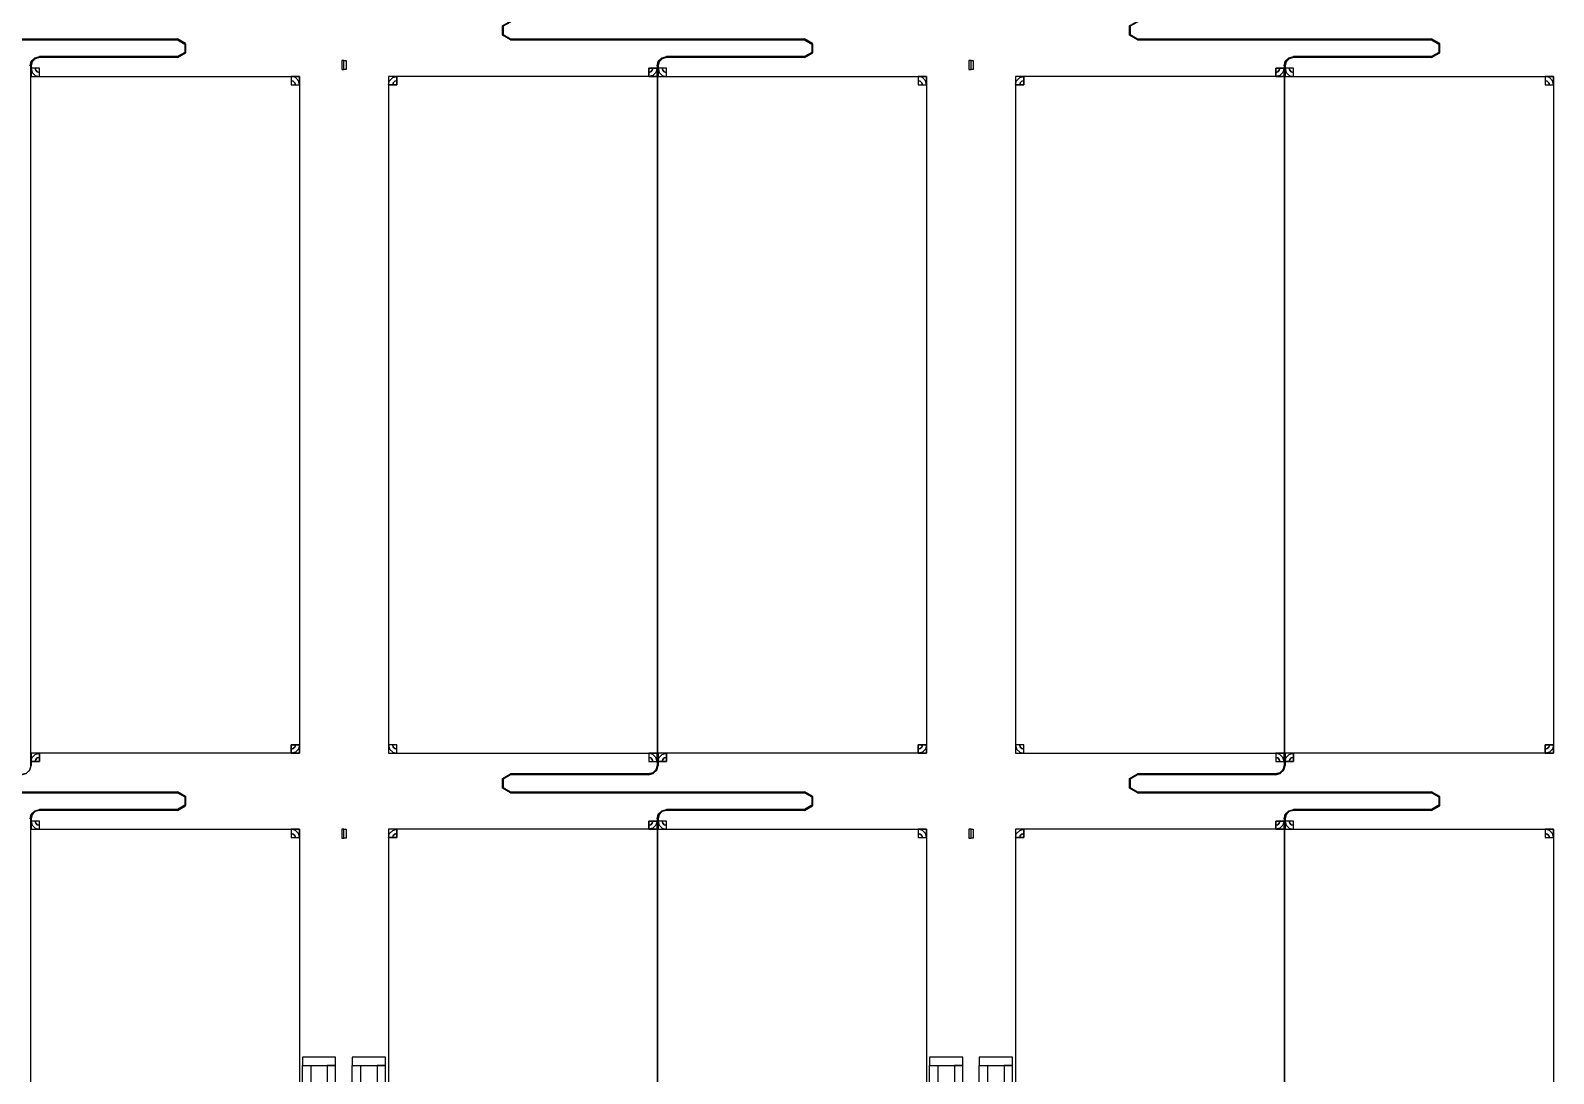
# Model space of a CAD drawing. Extents: x -50899 to 50899, y -48295 to 50898.
# Drawn here: x 0 to 13724, y 1302 to 10704 of the extents above; entities that cross this region are included whole.
import ezdxf

# ---------------------------------------------------------------- set-up
doc = ezdxf.new("R2010")
doc.units = 0

# ---------------------------------------------------------------- blocks, each defined once
blk = doc.blocks.new('C1G')
for points in [[(4050, 34775), (1400, 34775), (1400, 34778), (4050, 34778), (4050, 34775)], [(4050, 34772), (1400, 34772), (1400, 34769), (4050, 34769), (4050, 34772)], [(4050, 34609), (4123, 34651), (4123, 34736), (4050, 34778), (4050, 34775), (4121, 34734), (4121, 34653), (4050, 34612), (4050, 34609)], [(4050, 34615), (4118, 34654), (4118, 34733), (4050, 34772), (4050, 34769), (4115, 34731), (4115, 34656), (4050, 34618), (4050, 34615)], [(2721, 34534), (2732, 34576), (2763, 34607), (2805, 34618), (2805, 34615), (2764, 34604), (2734, 34574), (2724, 34534), (2721, 34534)], [(2727, 34534), (2737, 34573), (2766, 34602), (2805, 34612), (2805, 34609), (2767, 34599), (2740, 34571), (2730, 34534), (2727, 34534)], [(2805, 34615), (4050, 34615), (4050, 34618), (2805, 34618), (2805, 34615)], [(2805, 34612), (4050, 34612), (4050, 34609), (2805, 34609), (2805, 34612)], [(2727, 34439), (2727, 34534), (2730, 34534), (2730, 34439), (2727, 34439)], [(2805, 34439), (2805, 34514), (2730, 34514), (2730, 34439), (2805, 34439)], [(2730, 34514), (2740, 34476), (2767, 34449), (2805, 34439), (2805, 34476), (2786, 34481), (2772, 34495), (2767, 34514), (2730, 34514)], [(2767, 34514), (2772, 34495), (2786, 34481), (2805, 34476), (2805, 34514), (2805, 34514), (2805, 34514), (2805, 34514), (2767, 34514)], [(5550, 34503), (5550, 34583), (5530, 34583), (5530, 34503), (5550, 34503)], [(2727, 28339), (2727, 34439), (5149, 34439), (5149, 28339), (2727, 28339)], [(5074, 34439), (5074, 34364), (5149, 34364), (5149, 34439), (5074, 34439)], [(5149, 34364), (5139, 34401), (5112, 34429), (5074, 34439), (5074, 34401), (5093, 34396), (5106, 34382), (5112, 34364), (5149, 34364)], [(5112, 34364), (5106, 34382), (5093, 34396), (5074, 34401), (5074, 34364), (5074, 34364), (5074, 34364), (5074, 34364), (5112, 34364)], [(5149, 28339), (5149, 28414), (5074, 28414), (5074, 28339), (5149, 28339)], [(5149, 28414), (5139, 28376), (5112, 28349), (5074, 28339), (5074, 28376), (5093, 28381), (5106, 28395), (5112, 28414), (5149, 28414)], [(5112, 28414), (5106, 28395), (5093, 28381), (5074, 28376), (5074, 28414), (5074, 28414), (5074, 28414), (5074, 28414), (5112, 28414)], [(2727, 28228), (2727, 28339), (2730, 28339), (2730, 28228), (2727, 28228)], [(2730, 28339), (2730, 28264), (2805, 28264), (2805, 28339), (2730, 28339)], [(2730, 28264), (2740, 28301), (2767, 28329), (2805, 28339), (2805, 28301), (2786, 28296), (2772, 28282), (2767, 28264), (2730, 28264)], [(2767, 28264), (2772, 28282), (2786, 28296), (2805, 28301), (2805, 28264), (2805, 28264), (2805, 28264), (2805, 28264), (2767, 28264)], [(2645, 28143), (2687, 28155), (2718, 28185), (2730, 28228), (2727, 28228), (2716, 28187), (2686, 28157), (2645, 28146), (2645, 28143)], [(4050, 27989), (1400, 27989), (1400, 27992), (4050, 27992), (4050, 27989)], [(4050, 27986), (1400, 27986), (1400, 27983), (4050, 27983), (4050, 27986)], [(4050, 27823), (4123, 27865), (4123, 27950), (4050, 27992), (4050, 27989), (4121, 27948), (4121, 27867), (4050, 27826), (4050, 27823)], [(4050, 27829), (4118, 27868), (4118, 27947), (4050, 27986), (4050, 27983), (4115, 27945), (4115, 27870), (4050, 27832), (4050, 27829)], [(2721, 27748), (2732, 27790), (2763, 27821), (2805, 27832), (2805, 27829), (2764, 27818), (2734, 27788), (2724, 27748), (2721, 27748)], [(2727, 27748), (2737, 27787), (2766, 27816), (2805, 27826), (2805, 27823), (2767, 27813), (2740, 27785), (2730, 27748), (2727, 27748)], [(2727, 27653), (2727, 27748), (2730, 27748), (2730, 27653), (2727, 27653)], [(2805, 27653), (2805, 27728), (2730, 27728), (2730, 27653), (2805, 27653)], [(2730, 27728), (2740, 27690), (2767, 27663), (2805, 27653), (2805, 27690), (2786, 27695), (2772, 27709), (2767, 27728), (2730, 27728)], [(2767, 27728), (2772, 27709), (2786, 27695), (2805, 27690), (2805, 27728), (2805, 27728), (2805, 27728), (2805, 27728), (2767, 27728)], [(2805, 27829), (4050, 27829), (4050, 27832), (2805, 27832), (2805, 27829)], [(2805, 27826), (4050, 27826), (4050, 27823), (2805, 27823), (2805, 27826)], [(2727, 21553), (2727, 27653), (5149, 27653), (5149, 21553), (2727, 21553)], [(5074, 27653), (5074, 27578), (5149, 27578), (5149, 27653), (5074, 27653)], [(5149, 27578), (5139, 27615), (5112, 27643), (5074, 27653), (5074, 27615), (5093, 27610), (5106, 27596), (5112, 27578), (5149, 27578)], [(5112, 27578), (5106, 27596), (5093, 27610), (5074, 27615), (5074, 27578), (5074, 27578), (5074, 27578), (5074, 27578), (5112, 27578)], [(5550, 27574), (5550, 27654), (5530, 27654), (5530, 27574), (5550, 27574)], [(5175, 25600), (5175, 25525), (5475, 25525), (5475, 25600), (5175, 25600)], [(5175, 25600), (5175, 25525), (5475, 25525), (5475, 25600), (5175, 25600)], [(5250, 25525), (5250, 25200), (5175, 25200), (5175, 25525), (5250, 25525)], [(5250, 25525), (5250, 25200), (5175, 25200), (5175, 25525), (5250, 25525)], [(5400, 25525), (5400, 25200), (5475, 25200), (5475, 25525), (5400, 25525)], [(5400, 25525), (5400, 25200), (5475, 25200), (5475, 25525), (5400, 25525)]]:
    blk.add_lwpolyline(points)
blk = doc.blocks.new('C1H')
for points in [[(1400, 34769), (1327, 34811), (1327, 34896), (1400, 34938), (1400, 34935), (1329, 34894), (1329, 34813), (1400, 34772), (1400, 34769)], [(1400, 34775), (1332, 34814), (1332, 34893), (1400, 34932), (1400, 34929), (1335, 34891), (1335, 34816), (1400, 34778), (1400, 34775)], [(4050, 34775), (1400, 34775), (1400, 34778), (4050, 34778), (4050, 34775)], [(4050, 34772), (1400, 34772), (1400, 34769), (4050, 34769), (4050, 34772)], [(4050, 34609), (4123, 34651), (4123, 34736), (4050, 34778), (4050, 34775), (4121, 34734), (4121, 34653), (4050, 34612), (4050, 34609)], [(4050, 34615), (4118, 34654), (4118, 34733), (4050, 34772), (4050, 34769), (4115, 34731), (4115, 34656), (4050, 34618), (4050, 34615)], [(2721, 34534), (2732, 34576), (2763, 34607), (2805, 34618), (2805, 34615), (2764, 34604), (2734, 34574), (2724, 34534), (2721, 34534)], [(2727, 34534), (2737, 34573), (2766, 34602), (2805, 34612), (2805, 34609), (2767, 34599), (2740, 34571), (2730, 34534), (2727, 34534)], [(2805, 34615), (4050, 34615), (4050, 34618), (2805, 34618), (2805, 34615)], [(2805, 34612), (4050, 34612), (4050, 34609), (2805, 34609), (2805, 34612)], [(-100, 34503), (-100, 34583), (-80, 34583), (-80, 34503), (-100, 34503)], [(2721, 34439), (2721, 34514), (2646, 34514), (2646, 34439), (2721, 34439)], [(2721, 34514), (2710, 34476), (2683, 34449), (2646, 34439), (2646, 34476), (2664, 34481), (2678, 34495), (2683, 34514), (2721, 34514)], [(2683, 34514), (2678, 34495), (2664, 34481), (2646, 34476), (2646, 34514), (2646, 34514), (2646, 34514), (2646, 34514), (2683, 34514)], [(2724, 34439), (2724, 34534), (2721, 34534), (2721, 34439), (2724, 34439)], [(2727, 34439), (2727, 34534), (2730, 34534), (2730, 34439), (2727, 34439)], [(2805, 34439), (2805, 34514), (2730, 34514), (2730, 34439), (2805, 34439)], [(2730, 34514), (2740, 34476), (2767, 34449), (2805, 34439), (2805, 34476), (2786, 34481), (2772, 34495), (2767, 34514), (2730, 34514)], [(2767, 34514), (2772, 34495), (2786, 34481), (2805, 34476), (2805, 34514), (2805, 34514), (2805, 34514), (2805, 34514), (2767, 34514)], [(5550, 34503), (5550, 34583), (5530, 34583), (5530, 34503), (5550, 34503)], [(2724, 28339), (2724, 34439), (301, 34439), (301, 28339), (2724, 28339)], [(301, 34439), (301, 34364), (376, 34364), (376, 34439), (301, 34439)], [(301, 34364), (311, 34401), (339, 34429), (376, 34439), (376, 34401), (357, 34396), (344, 34382), (339, 34364), (301, 34364)], [(339, 34364), (344, 34382), (357, 34396), (376, 34401), (376, 34364), (376, 34364), (376, 34364), (376, 34364), (339, 34364)], [(2727, 28339), (2727, 34439), (5149, 34439), (5149, 28339), (2727, 28339)], [(5074, 34439), (5074, 34364), (5149, 34364), (5149, 34439), (5074, 34439)], [(5149, 34364), (5139, 34401), (5112, 34429), (5074, 34439), (5074, 34401), (5093, 34396), (5106, 34382), (5112, 34364), (5149, 34364)], [(5112, 34364), (5106, 34382), (5093, 34396), (5074, 34401), (5074, 34364), (5074, 34364), (5074, 34364), (5074, 34364), (5112, 34364)], [(376, 28339), (376, 28414), (301, 28414), (301, 28339), (376, 28339)], [(301, 28414), (311, 28376), (339, 28349), (376, 28339), (376, 28376), (357, 28381), (344, 28395), (339, 28414), (301, 28414)], [(339, 28414), (344, 28395), (357, 28381), (376, 28376), (376, 28414), (376, 28414), (376, 28414), (376, 28414), (339, 28414)], [(5149, 28339), (5149, 28414), (5074, 28414), (5074, 28339), (5149, 28339)], [(5149, 28414), (5139, 28376), (5112, 28349), (5074, 28339), (5074, 28376), (5093, 28381), (5106, 28395), (5112, 28414), (5149, 28414)], [(5112, 28414), (5106, 28395), (5093, 28381), (5074, 28376), (5074, 28414), (5074, 28414), (5074, 28414), (5074, 28414), (5112, 28414)], [(2646, 28339), (2646, 28264), (2721, 28264), (2721, 28339), (2646, 28339)], [(2721, 28264), (2710, 28301), (2683, 28329), (2646, 28339), (2646, 28301), (2664, 28296), (2678, 28282), (2683, 28264), (2721, 28264)], [(2683, 28264), (2678, 28282), (2664, 28296), (2646, 28301), (2646, 28264), (2646, 28264), (2646, 28264), (2646, 28264), (2683, 28264)], [(2724, 28228), (2724, 28339), (2721, 28339), (2721, 28228), (2724, 28228)], [(2727, 28228), (2727, 28339), (2730, 28339), (2730, 28228), (2727, 28228)], [(2730, 28339), (2730, 28264), (2805, 28264), (2805, 28339), (2730, 28339)], [(2730, 28264), (2740, 28301), (2767, 28329), (2805, 28339), (2805, 28301), (2786, 28296), (2772, 28282), (2767, 28264), (2730, 28264)], [(2767, 28264), (2772, 28282), (2786, 28296), (2805, 28301), (2805, 28264), (2805, 28264), (2805, 28264), (2805, 28264), (2767, 28264)], [(1400, 27983), (1327, 28025), (1327, 28110), (1400, 28152), (1400, 28149), (1329, 28108), (1329, 28027), (1400, 27986), (1400, 27983)], [(1400, 27989), (1332, 28028), (1332, 28107), (1400, 28146), (1400, 28143), (1335, 28105), (1335, 28030), (1400, 27992), (1400, 27989)], [(1400, 28149), (2645, 28149), (2645, 28152), (1400, 28152), (1400, 28149)], [(1400, 28146), (2645, 28146), (2645, 28143), (1400, 28143), (1400, 28146)], [(2645, 28143), (2687, 28155), (2718, 28185), (2730, 28228), (2727, 28228), (2716, 28187), (2686, 28157), (2645, 28146), (2645, 28143)], [(2645, 28149), (2684, 28160), (2713, 28188), (2724, 28228), (2721, 28228), (2710, 28190), (2683, 28162), (2645, 28152), (2645, 28149)], [(4050, 27989), (1400, 27989), (1400, 27992), (4050, 27992), (4050, 27989)], [(4050, 27986), (1400, 27986), (1400, 27983), (4050, 27983), (4050, 27986)], [(4050, 27823), (4123, 27865), (4123, 27950), (4050, 27992), (4050, 27989), (4121, 27948), (4121, 27867), (4050, 27826), (4050, 27823)], [(4050, 27829), (4118, 27868), (4118, 27947), (4050, 27986), (4050, 27983), (4115, 27945), (4115, 27870), (4050, 27832), (4050, 27829)], [(2721, 27653), (2721, 27728), (2646, 27728), (2646, 27653), (2721, 27653)], [(2721, 27728), (2710, 27690), (2683, 27663), (2646, 27653), (2646, 27690), (2664, 27695), (2678, 27709), (2683, 27728), (2721, 27728)], [(2683, 27728), (2678, 27709), (2664, 27695), (2646, 27690), (2646, 27728), (2646, 27728), (2646, 27728), (2646, 27728), (2683, 27728)], [(2721, 27748), (2732, 27790), (2763, 27821), (2805, 27832), (2805, 27829), (2764, 27818), (2734, 27788), (2724, 27748), (2721, 27748)], [(2724, 27653), (2724, 27748), (2721, 27748), (2721, 27653), (2724, 27653)], [(2727, 27748), (2737, 27787), (2766, 27816), (2805, 27826), (2805, 27823), (2767, 27813), (2740, 27785), (2730, 27748), (2727, 27748)], [(2727, 27653), (2727, 27748), (2730, 27748), (2730, 27653), (2727, 27653)], [(2805, 27653), (2805, 27728), (2730, 27728), (2730, 27653), (2805, 27653)], [(2730, 27728), (2740, 27690), (2767, 27663), (2805, 27653), (2805, 27690), (2786, 27695), (2772, 27709), (2767, 27728), (2730, 27728)], [(2767, 27728), (2772, 27709), (2786, 27695), (2805, 27690), (2805, 27728), (2805, 27728), (2805, 27728), (2805, 27728), (2767, 27728)], [(2805, 27829), (4050, 27829), (4050, 27832), (2805, 27832), (2805, 27829)], [(2805, 27826), (4050, 27826), (4050, 27823), (2805, 27823), (2805, 27826)], [(-100, 27574), (-100, 27654), (-80, 27654), (-80, 27574), (-100, 27574)], [(2724, 21553), (2724, 27653), (301, 27653), (301, 21553), (2724, 21553)], [(301, 27653), (301, 27578), (376, 27578), (376, 27653), (301, 27653)], [(301, 27578), (311, 27615), (339, 27643), (376, 27653), (376, 27615), (357, 27610), (344, 27596), (339, 27578), (301, 27578)], [(339, 27578), (344, 27596), (357, 27610), (376, 27615), (376, 27578), (376, 27578), (376, 27578), (376, 27578), (339, 27578)], [(2727, 21553), (2727, 27653), (5149, 27653), (5149, 21553), (2727, 21553)], [(5074, 27653), (5074, 27578), (5149, 27578), (5149, 27653), (5074, 27653)], [(5149, 27578), (5139, 27615), (5112, 27643), (5074, 27653), (5074, 27615), (5093, 27610), (5106, 27596), (5112, 27578), (5149, 27578)], [(5112, 27578), (5106, 27596), (5093, 27610), (5074, 27615), (5074, 27578), (5074, 27578), (5074, 27578), (5074, 27578), (5112, 27578)], [(5550, 27574), (5550, 27654), (5530, 27654), (5530, 27574), (5550, 27574)], [(-25, 25600), (-25, 25525), (275, 25525), (275, 25600), (-25, 25600)], [(-25, 25600), (-25, 25525), (275, 25525), (275, 25600), (-25, 25600)], [(5175, 25600), (5175, 25525), (5475, 25525), (5475, 25600), (5175, 25600)], [(5175, 25600), (5175, 25525), (5475, 25525), (5475, 25600), (5175, 25600)], [(50, 25525), (50, 25200), (-25, 25200), (-25, 25525), (50, 25525)], [(50, 25525), (50, 25200), (-25, 25200), (-25, 25525), (50, 25525)], [(200, 25525), (200, 25200), (275, 25200), (275, 25525), (200, 25525)], [(200, 25525), (200, 25200), (275, 25200), (275, 25525), (200, 25525)], [(5250, 25525), (5250, 25200), (5175, 25200), (5175, 25525), (5250, 25525)], [(5250, 25525), (5250, 25200), (5175, 25200), (5175, 25525), (5250, 25525)], [(5400, 25525), (5400, 25200), (5475, 25200), (5475, 25525), (5400, 25525)], [(5400, 25525), (5400, 25200), (5475, 25200), (5475, 25525), (5400, 25525)]]:
    blk.add_lwpolyline(points)
blk = doc.blocks.new('C1I')
for points in [[(1400, 34769), (1327, 34811), (1327, 34896), (1400, 34938), (1400, 34935), (1329, 34894), (1329, 34813), (1400, 34772), (1400, 34769)], [(1400, 34775), (1332, 34814), (1332, 34893), (1400, 34932), (1400, 34929), (1335, 34891), (1335, 34816), (1400, 34778), (1400, 34775)], [(4050, 34775), (1400, 34775), (1400, 34778), (4050, 34778), (4050, 34775)], [(4050, 34772), (1400, 34772), (1400, 34769), (4050, 34769), (4050, 34772)], [(4050, 34609), (4123, 34651), (4123, 34736), (4050, 34778), (4050, 34775), (4121, 34734), (4121, 34653), (4050, 34612), (4050, 34609)], [(4050, 34615), (4118, 34654), (4118, 34733), (4050, 34772), (4050, 34769), (4115, 34731), (4115, 34656), (4050, 34618), (4050, 34615)], [(2721, 34534), (2732, 34576), (2763, 34607), (2805, 34618), (2805, 34615), (2764, 34604), (2734, 34574), (2724, 34534), (2721, 34534)], [(2727, 34534), (2737, 34573), (2766, 34602), (2805, 34612), (2805, 34609), (2767, 34599), (2740, 34571), (2730, 34534), (2727, 34534)], [(2805, 34615), (4050, 34615), (4050, 34618), (2805, 34618), (2805, 34615)], [(2805, 34612), (4050, 34612), (4050, 34609), (2805, 34609), (2805, 34612)], [(-100, 34503), (-100, 34583), (-80, 34583), (-80, 34503), (-100, 34503)], [(2721, 34439), (2721, 34514), (2646, 34514), (2646, 34439), (2721, 34439)], [(2721, 34514), (2710, 34476), (2683, 34449), (2646, 34439), (2646, 34476), (2664, 34481), (2678, 34495), (2683, 34514), (2721, 34514)], [(2683, 34514), (2678, 34495), (2664, 34481), (2646, 34476), (2646, 34514), (2646, 34514), (2646, 34514), (2646, 34514), (2683, 34514)], [(2724, 34439), (2724, 34534), (2721, 34534), (2721, 34439), (2724, 34439)], [(2727, 34439), (2727, 34534), (2730, 34534), (2730, 34439), (2727, 34439)], [(2805, 34439), (2805, 34514), (2730, 34514), (2730, 34439), (2805, 34439)], [(2730, 34514), (2740, 34476), (2767, 34449), (2805, 34439), (2805, 34476), (2786, 34481), (2772, 34495), (2767, 34514), (2730, 34514)], [(2767, 34514), (2772, 34495), (2786, 34481), (2805, 34476), (2805, 34514), (2805, 34514), (2805, 34514), (2805, 34514), (2767, 34514)], [(2724, 28339), (2724, 34439), (301, 34439), (301, 28339), (2724, 28339)], [(301, 34439), (301, 34364), (376, 34364), (376, 34439), (301, 34439)], [(301, 34364), (311, 34401), (339, 34429), (376, 34439), (376, 34401), (357, 34396), (344, 34382), (339, 34364), (301, 34364)], [(339, 34364), (344, 34382), (357, 34396), (376, 34401), (376, 34364), (376, 34364), (376, 34364), (376, 34364), (339, 34364)], [(2727, 28339), (2727, 34439), (5149, 34439), (5149, 28339), (2727, 28339)], [(5074, 34439), (5074, 34364), (5149, 34364), (5149, 34439), (5074, 34439)], [(5149, 34364), (5139, 34401), (5112, 34429), (5074, 34439), (5074, 34401), (5093, 34396), (5106, 34382), (5112, 34364), (5149, 34364)], [(5112, 34364), (5106, 34382), (5093, 34396), (5074, 34401), (5074, 34364), (5074, 34364), (5074, 34364), (5074, 34364), (5112, 34364)], [(376, 28339), (376, 28414), (301, 28414), (301, 28339), (376, 28339)], [(301, 28414), (311, 28376), (339, 28349), (376, 28339), (376, 28376), (357, 28381), (344, 28395), (339, 28414), (301, 28414)], [(339, 28414), (344, 28395), (357, 28381), (376, 28376), (376, 28414), (376, 28414), (376, 28414), (376, 28414), (339, 28414)], [(5149, 28339), (5149, 28414), (5074, 28414), (5074, 28339), (5149, 28339)], [(5149, 28414), (5139, 28376), (5112, 28349), (5074, 28339), (5074, 28376), (5093, 28381), (5106, 28395), (5112, 28414), (5149, 28414)], [(5112, 28414), (5106, 28395), (5093, 28381), (5074, 28376), (5074, 28414), (5074, 28414), (5074, 28414), (5074, 28414), (5112, 28414)], [(2646, 28339), (2646, 28264), (2721, 28264), (2721, 28339), (2646, 28339)], [(2721, 28264), (2710, 28301), (2683, 28329), (2646, 28339), (2646, 28301), (2664, 28296), (2678, 28282), (2683, 28264), (2721, 28264)], [(2683, 28264), (2678, 28282), (2664, 28296), (2646, 28301), (2646, 28264), (2646, 28264), (2646, 28264), (2646, 28264), (2683, 28264)], [(2724, 28228), (2724, 28339), (2721, 28339), (2721, 28228), (2724, 28228)], [(2727, 28228), (2727, 28339), (2730, 28339), (2730, 28228), (2727, 28228)], [(2730, 28339), (2730, 28264), (2805, 28264), (2805, 28339), (2730, 28339)], [(2730, 28264), (2740, 28301), (2767, 28329), (2805, 28339), (2805, 28301), (2786, 28296), (2772, 28282), (2767, 28264), (2730, 28264)], [(2767, 28264), (2772, 28282), (2786, 28296), (2805, 28301), (2805, 28264), (2805, 28264), (2805, 28264), (2805, 28264), (2767, 28264)], [(1400, 27983), (1327, 28025), (1327, 28110), (1400, 28152), (1400, 28149), (1329, 28108), (1329, 28027), (1400, 27986), (1400, 27983)], [(1400, 27989), (1332, 28028), (1332, 28107), (1400, 28146), (1400, 28143), (1335, 28105), (1335, 28030), (1400, 27992), (1400, 27989)], [(1400, 28149), (2645, 28149), (2645, 28152), (1400, 28152), (1400, 28149)], [(1400, 28146), (2645, 28146), (2645, 28143), (1400, 28143), (1400, 28146)], [(2645, 28143), (2687, 28155), (2718, 28185), (2730, 28228), (2727, 28228), (2716, 28187), (2686, 28157), (2645, 28146), (2645, 28143)], [(2645, 28149), (2684, 28160), (2713, 28188), (2724, 28228), (2721, 28228), (2710, 28190), (2683, 28162), (2645, 28152), (2645, 28149)], [(4050, 27989), (1400, 27989), (1400, 27992), (4050, 27992), (4050, 27989)], [(4050, 27986), (1400, 27986), (1400, 27983), (4050, 27983), (4050, 27986)], [(4050, 27823), (4123, 27865), (4123, 27950), (4050, 27992), (4050, 27989), (4121, 27948), (4121, 27867), (4050, 27826), (4050, 27823)], [(4050, 27829), (4118, 27868), (4118, 27947), (4050, 27986), (4050, 27983), (4115, 27945), (4115, 27870), (4050, 27832), (4050, 27829)], [(2721, 27653), (2721, 27728), (2646, 27728), (2646, 27653), (2721, 27653)], [(2721, 27728), (2710, 27690), (2683, 27663), (2646, 27653), (2646, 27690), (2664, 27695), (2678, 27709), (2683, 27728), (2721, 27728)], [(2683, 27728), (2678, 27709), (2664, 27695), (2646, 27690), (2646, 27728), (2646, 27728), (2646, 27728), (2646, 27728), (2683, 27728)], [(2721, 27748), (2732, 27790), (2763, 27821), (2805, 27832), (2805, 27829), (2764, 27818), (2734, 27788), (2724, 27748), (2721, 27748)], [(2724, 27653), (2724, 27748), (2721, 27748), (2721, 27653), (2724, 27653)], [(2727, 27748), (2737, 27787), (2766, 27816), (2805, 27826), (2805, 27823), (2767, 27813), (2740, 27785), (2730, 27748), (2727, 27748)], [(2727, 27653), (2727, 27748), (2730, 27748), (2730, 27653), (2727, 27653)], [(2805, 27653), (2805, 27728), (2730, 27728), (2730, 27653), (2805, 27653)], [(2730, 27728), (2740, 27690), (2767, 27663), (2805, 27653), (2805, 27690), (2786, 27695), (2772, 27709), (2767, 27728), (2730, 27728)], [(2767, 27728), (2772, 27709), (2786, 27695), (2805, 27690), (2805, 27728), (2805, 27728), (2805, 27728), (2805, 27728), (2767, 27728)], [(2805, 27829), (4050, 27829), (4050, 27832), (2805, 27832), (2805, 27829)], [(2805, 27826), (4050, 27826), (4050, 27823), (2805, 27823), (2805, 27826)], [(-100, 27574), (-100, 27654), (-80, 27654), (-80, 27574), (-100, 27574)], [(2724, 21553), (2724, 27653), (301, 27653), (301, 21553), (2724, 21553)], [(301, 27653), (301, 27578), (376, 27578), (376, 27653), (301, 27653)], [(301, 27578), (311, 27615), (339, 27643), (376, 27653), (376, 27615), (357, 27610), (344, 27596), (339, 27578), (301, 27578)], [(339, 27578), (344, 27596), (357, 27610), (376, 27615), (376, 27578), (376, 27578), (376, 27578), (376, 27578), (339, 27578)], [(2727, 21553), (2727, 27653), (5149, 27653), (5149, 21553), (2727, 21553)], [(5074, 27653), (5074, 27578), (5149, 27578), (5149, 27653), (5074, 27653)], [(5149, 27578), (5139, 27615), (5112, 27643), (5074, 27653), (5074, 27615), (5093, 27610), (5106, 27596), (5112, 27578), (5149, 27578)], [(5112, 27578), (5106, 27596), (5093, 27610), (5074, 27615), (5074, 27578), (5074, 27578), (5074, 27578), (5074, 27578), (5112, 27578)], [(-25, 25600), (-25, 25525), (275, 25525), (275, 25600), (-25, 25600)], [(-25, 25600), (-25, 25525), (275, 25525), (275, 25600), (-25, 25600)], [(50, 25525), (50, 25200), (-25, 25200), (-25, 25525), (50, 25525)], [(50, 25525), (50, 25200), (-25, 25200), (-25, 25525), (50, 25525)], [(200, 25525), (200, 25200), (275, 25200), (275, 25525), (200, 25525)], [(200, 25525), (200, 25200), (275, 25200), (275, 25525), (200, 25525)]]:
    blk.add_lwpolyline(points)

msp = doc.modelspace()

# ---------------------------------------------------------------- block references
for name, p in [('C1G', (-2725, -24150)), ('C1H', (2925, -24150)), ('C1I', (8575, -24150))]:
    msp.add_blockref(name, p)

doc.saveas('drawing.dxf')
